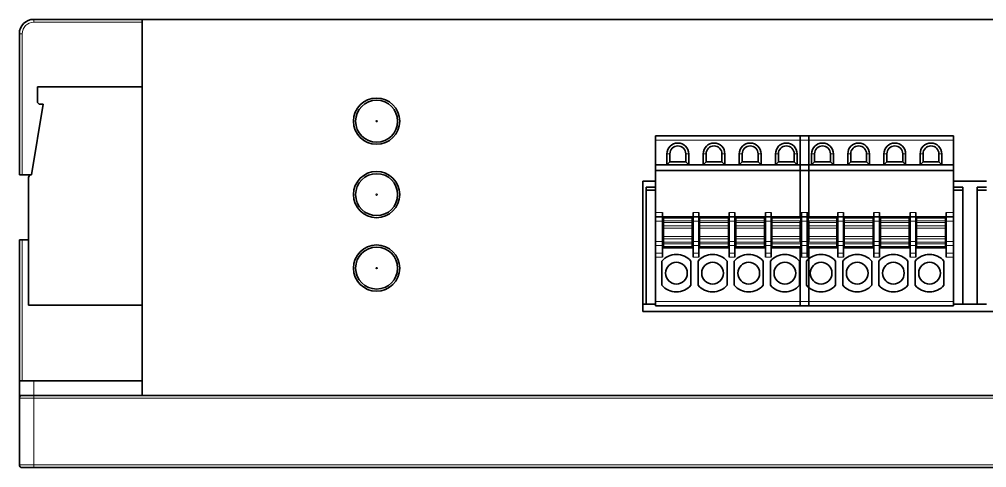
# Model space of a CAD drawing. Extents: x 0 to 297, y 0 to 210.
# Drawn here: x 72.82 to 106.26, y 74.29 to 89.79 of the extents above; entities that cross this region are included whole.
import ezdxf

# ---------------------------------------------------------------- set-up
doc = ezdxf.new("R2010")
doc.units = 0

msp = doc.modelspace()

# ---------------------------------------------------------------- linework, layer by layer
at = {"color": 7, "lineweight": 13, "ltscale": 0.0025}
for p, q in [((73.324, 89.685), (73.324, 89.785)), ((72.924, 89.285), (72.824, 89.285)), ((95.312, 85.134), (95.212, 85.134)), ((95.962, 85.134), (95.862, 85.134)), ((96.562, 85.134), (96.462, 85.134)), ((97.212, 85.134), (97.112, 85.134)), ((97.812, 85.134), (97.712, 85.134)), ((98.462, 85.134), (98.362, 85.134)), ((99.062, 85.134), (98.962, 85.134)), ((99.712, 85.134), (99.612, 85.134)), ((100.312, 85.134), (100.212, 85.134)), ((100.962, 85.134), (100.862, 85.134)), ((101.562, 85.134), (101.462, 85.134)), ((102.212, 85.134), (102.112, 85.134)), ((102.812, 85.134), (102.712, 85.134)), ((103.462, 85.134), (103.362, 85.134)), ((104.062, 85.134), (103.962, 85.134)), ((104.712, 85.134), (104.612, 85.134)), ((73.324, 76.785), (73.324, 76.685)), ((73.324, 74.385), (73.324, 74.285))]:
    msp.add_line(p, q, dxfattribs=at)
at = {"color": 7, "lineweight": 35, "ltscale": 0.093749}
msp.add_line((73.324, 89.785), (77.074, 89.785), dxfattribs=at)
at = {"color": 7, "lineweight": 13, "ltscale": 0.093749}
msp.add_line((77.074, 89.685), (73.324, 89.685), dxfattribs=at)
at = {"color": 7, "lineweight": 35}
for p, q in [((143.574, 89.785), (77.074, 89.785)), ((94.374, 79.685), (126.374, 79.685)), ((73.324, 76.785), (147.324, 76.785)), ((143.574, 76.785), (77.074, 76.785)), ((147.324, 74.285), (73.324, 74.285))]:
    msp.add_line(p, q, dxfattribs=at)
at = {"color": 7, "lineweight": 35, "ltscale": 0.325}
msp.add_line((77.074, 89.785), (77.074, 76.785), dxfattribs=at)
at = {"color": 7, "lineweight": 35, "ltscale": 0.121875}
for p, q in [((72.824, 84.41), (72.824, 89.285)), ((72.824, 77.285), (72.824, 82.16))]:
    msp.add_line(p, q, dxfattribs=at)
at = {"color": 7, "lineweight": 13, "ltscale": 0.121875}
for p, q in [((72.924, 89.285), (72.924, 84.41)), ((72.924, 82.16), (72.924, 77.285))]:
    msp.add_line(p, q, dxfattribs=at)
at = {"color": 7, "lineweight": 35, "ltscale": 0.090669}
msp.add_line((77.074, 87.451), (73.447, 87.451), dxfattribs=at)
at = {"color": 7, "lineweight": 35, "ltscale": 0.012526}
msp.add_line((73.447, 86.95), (73.447, 87.451), dxfattribs=at)
at = {"color": 7, "lineweight": 35, "ltscale": 0.000903817}
for p, q in [((73.453, 86.914), (73.447, 86.95)), ((73.545, 86.852), (73.509, 86.858)), ((73.545, 86.852), (73.509, 86.858)), ((73.146, 84.317), (73.151, 84.352)), ((73.207, 84.409), (73.243, 84.414))]:
    msp.add_line(p, q, dxfattribs=at)
at = {"color": 7, "lineweight": 35, "ltscale": 0.0618}
msp.add_line((73.647, 86.852), (73.243, 84.414), dxfattribs=at)
at = {"color": 7, "lineweight": 35, "ltscale": 0.000921788}
msp.add_line((73.473, 86.883), (73.453, 86.914), dxfattribs=at)
at = {"color": 7, "lineweight": 35, "ltscale": 0.001099}
msp.add_line((73.509, 86.858), (73.473, 86.883), dxfattribs=at)
msp.add_line((73.509, 86.858), (73.473, 86.883), dxfattribs=at)
at = {"color": 7, "lineweight": 35, "ltscale": 0.002556}
msp.add_line((73.647, 86.852), (73.545, 86.852), dxfattribs=at)
msp.add_line((73.647, 86.852), (73.545, 86.852), dxfattribs=at)
at = {"color": 7, "lineweight": 35, "ltscale": 0.00375}
for p, q in [((94.812, 85.609), (94.812, 85.759)), ((99.812, 85.609), (99.812, 85.759)), ((100.112, 85.759), (100.112, 85.609)), ((105.112, 85.759), (105.112, 85.609)), ((94.812, 82.959), (94.812, 83.109)), ((94.812, 82.959), (94.812, 82.809)), ((95.062, 82.959), (95.062, 83.109)), ((95.062, 82.959), (95.062, 82.809)), ((96.112, 82.959), (96.112, 83.109)), ((96.112, 82.959), (96.112, 82.809)), ((96.312, 82.959), (96.312, 83.109)), ((96.312, 82.959), (96.312, 82.809)), ((97.362, 82.959), (97.362, 83.109)), ((97.362, 82.959), (97.362, 82.809)), ((97.562, 82.959), (97.562, 83.109)), ((97.562, 82.959), (97.562, 82.809)), ((98.612, 82.959), (98.612, 83.109)), ((98.612, 82.959), (98.612, 82.809)), ((98.812, 82.959), (98.812, 83.109)), ((98.812, 82.959), (98.812, 82.809)), ((99.812, 82.959), (99.812, 83.109)), ((99.862, 83.109), (99.862, 82.959)), ((99.862, 82.809), (99.862, 82.959)), ((100.062, 82.959), (100.062, 83.109)), ((100.062, 82.959), (100.062, 82.809)), ((100.112, 83.109), (100.112, 82.959)), ((101.112, 82.959), (101.112, 83.109)), ((101.112, 82.959), (101.112, 82.809)), ((101.312, 82.959), (101.312, 83.109)), ((101.312, 82.959), (101.312, 82.809)), ((102.362, 82.959), (102.362, 83.109)), ((102.362, 82.959), (102.362, 82.809)), ((102.562, 82.959), (102.562, 83.109)), ((102.562, 82.959), (102.562, 82.809)), ((103.612, 82.959), (103.612, 83.109)), ((103.612, 82.959), (103.612, 82.809)), ((103.812, 82.959), (103.812, 83.109)), ((103.812, 82.959), (103.812, 82.809)), ((104.862, 83.109), (104.862, 82.959)), ((104.862, 82.809), (104.862, 82.959)), ((105.112, 83.109), (105.112, 82.959)), ((105.112, 82.809), (105.112, 82.959)), ((94.812, 80.034), (94.812, 79.884)), ((99.812, 80.034), (99.812, 79.884)), ((100.112, 80.034), (100.112, 79.884)), ((105.112, 80.034), (105.112, 79.884))]:
    msp.add_line(p, q, dxfattribs=at)
at = {"color": 7, "lineweight": 35, "ltscale": 0.1325}
for p, q in [((94.812, 85.759), (100.112, 85.759)), ((99.812, 85.759), (105.112, 85.759)), ((94.812, 84.559), (100.112, 84.559)), ((99.812, 84.559), (105.112, 84.559)), ((94.812, 79.884), (100.112, 79.884)), ((99.812, 79.884), (105.112, 79.884))]:
    msp.add_line(p, q, dxfattribs=at)
at = {"color": 7, "lineweight": 35, "ltscale": 0.02125}
for p, q in [((94.812, 85.609), (94.812, 84.759)), ((99.812, 85.609), (99.812, 84.759)), ((100.112, 84.759), (100.112, 85.609)), ((105.112, 84.759), (105.112, 85.609))]:
    msp.add_line(p, q, dxfattribs=at)
at = {"color": 7, "lineweight": 13, "ltscale": 0.1325}
for p, q in [((94.812, 85.609), (100.112, 85.609)), ((99.812, 85.609), (105.112, 85.609)), ((100.112, 80.034), (94.812, 80.034)), ((105.112, 80.034), (99.812, 80.034))]:
    msp.add_line(p, q, dxfattribs=at)
at = {"color": 7, "lineweight": 35, "ltscale": 0.009375}
for p, q in [((95.212, 84.759), (95.212, 85.134)), ((95.962, 85.134), (95.962, 84.759)), ((96.462, 84.759), (96.462, 85.134)), ((97.212, 85.134), (97.212, 84.759)), ((97.712, 84.759), (97.712, 85.134)), ((98.462, 85.134), (98.462, 84.759)), ((98.962, 84.759), (98.962, 85.134)), ((99.712, 85.134), (99.712, 84.759)), ((100.212, 84.759), (100.212, 85.134)), ((100.962, 85.134), (100.962, 84.759)), ((101.462, 84.759), (101.462, 85.134)), ((102.212, 85.134), (102.212, 84.759)), ((102.712, 84.759), (102.712, 85.134)), ((103.462, 85.134), (103.462, 84.759)), ((103.962, 84.759), (103.962, 85.134)), ((104.712, 85.134), (104.712, 84.759))]:
    msp.add_line(p, q, dxfattribs=at)
at = {"color": 7, "lineweight": 35, "ltscale": 0.006875}
for p, q in [((95.312, 84.859), (95.312, 85.134)), ((95.862, 84.859), (95.862, 85.134)), ((96.562, 84.859), (96.562, 85.134)), ((97.112, 84.859), (97.112, 85.134)), ((97.812, 84.859), (97.812, 85.134)), ((98.362, 84.859), (98.362, 85.134)), ((99.062, 84.859), (99.062, 85.134)), ((99.612, 84.859), (99.612, 85.134)), ((100.312, 84.859), (100.312, 85.134)), ((100.862, 84.859), (100.862, 85.134)), ((101.562, 84.859), (101.562, 85.134)), ((102.112, 84.859), (102.112, 85.134)), ((102.812, 84.859), (102.812, 85.134)), ((103.362, 84.859), (103.362, 85.134)), ((104.062, 84.859), (104.062, 85.134)), ((104.612, 84.859), (104.612, 85.134))]:
    msp.add_line(p, q, dxfattribs=at)
at = {"color": 7, "lineweight": 35, "ltscale": 0.0025}
for p, q in [((94.812, 84.759), (94.812, 84.659)), ((94.812, 84.659), (94.812, 84.559)), ((99.812, 84.759), (99.812, 84.659)), ((99.812, 84.659), (99.812, 84.559)), ((100.112, 84.659), (100.112, 84.759)), ((100.112, 84.559), (100.112, 84.659)), ((105.112, 84.659), (105.112, 84.759)), ((105.112, 84.559), (105.112, 84.659)), ((72.824, 84.41), (72.924, 84.41)), ((94.487, 83.884), (94.487, 83.984)), ((105.437, 83.984), (105.437, 83.884)), ((105.937, 83.884), (105.937, 83.984)), ((95.087, 82.822), (95.087, 82.922)), ((96.087, 82.922), (96.087, 82.822)), ((96.337, 82.922), (96.337, 82.822)), ((97.337, 82.922), (97.337, 82.822)), ((97.587, 82.822), (97.587, 82.922)), ((98.587, 82.922), (98.587, 82.822)), ((98.837, 82.822), (98.837, 82.922)), ((99.837, 82.922), (99.837, 82.822)), ((100.087, 82.822), (100.087, 82.922)), ((101.087, 82.922), (101.087, 82.822)), ((101.337, 82.922), (101.337, 82.822)), ((102.337, 82.922), (102.337, 82.822)), ((102.587, 82.822), (102.587, 82.922)), ((103.587, 82.922), (103.587, 82.822)), ((103.837, 82.822), (103.837, 82.922)), ((104.837, 82.922), (104.837, 82.822)), ((72.924, 82.16), (72.824, 82.16)), ((95.087, 81.922), (95.087, 82.022)), ((96.087, 82.022), (96.087, 81.922)), ((96.337, 81.922), (96.337, 82.022)), ((97.337, 82.022), (97.337, 81.922)), ((97.587, 81.922), (97.587, 82.022)), ((98.587, 82.022), (98.587, 81.922)), ((98.837, 81.922), (98.837, 82.022)), ((99.837, 82.022), (99.837, 81.922)), ((100.087, 81.922), (100.087, 82.022)), ((101.087, 82.022), (101.087, 81.922)), ((101.337, 81.922), (101.337, 82.022)), ((102.337, 82.022), (102.337, 81.922)), ((102.587, 81.922), (102.587, 82.022)), ((103.587, 82.022), (103.587, 81.922)), ((103.837, 81.922), (103.837, 82.022)), ((104.837, 82.022), (104.837, 81.922))]:
    msp.add_line(p, q, dxfattribs=at)
at = {"color": 7, "lineweight": 35, "ltscale": 0.01}
for p, q in [((94.812, 84.759), (95.212, 84.759)), ((99.712, 84.759), (100.112, 84.759)), ((99.812, 84.759), (100.212, 84.759)), ((104.712, 84.759), (105.112, 84.759)), ((73.324, 76.785), (72.924, 76.785)), ((72.924, 74.285), (73.324, 74.285))]:
    msp.add_line(p, q, dxfattribs=at)
at = {"color": 7, "lineweight": 35, "ltscale": 0.003535}
for p, q in [((95.312, 84.859), (95.212, 84.759)), ((95.962, 84.759), (95.862, 84.859)), ((96.562, 84.859), (96.462, 84.759)), ((97.212, 84.759), (97.112, 84.859)), ((97.812, 84.859), (97.712, 84.759)), ((98.462, 84.759), (98.362, 84.859)), ((99.062, 84.859), (98.962, 84.759)), ((99.712, 84.759), (99.612, 84.859)), ((100.312, 84.859), (100.212, 84.759)), ((100.962, 84.759), (100.862, 84.859)), ((101.562, 84.859), (101.462, 84.759)), ((102.212, 84.759), (102.112, 84.859)), ((102.812, 84.859), (102.712, 84.759)), ((103.462, 84.759), (103.362, 84.859)), ((104.062, 84.859), (103.962, 84.759)), ((104.712, 84.759), (104.612, 84.859))]:
    msp.add_line(p, q, dxfattribs=at)
at = {"color": 7, "lineweight": 35, "ltscale": 0.01875}
for p, q in [((95.962, 84.759), (95.212, 84.759)), ((97.212, 84.759), (96.462, 84.759)), ((98.462, 84.759), (97.712, 84.759)), ((99.712, 84.759), (98.962, 84.759)), ((100.962, 84.759), (100.212, 84.759)), ((102.212, 84.759), (101.462, 84.759)), ((103.462, 84.759), (102.712, 84.759)), ((104.712, 84.759), (103.962, 84.759))]:
    msp.add_line(p, q, dxfattribs=at)
at = {"color": 7, "lineweight": 35, "ltscale": 0.01375}
for p, q in [((95.862, 84.859), (95.312, 84.859)), ((97.112, 84.859), (96.562, 84.859)), ((98.362, 84.859), (97.812, 84.859)), ((99.612, 84.859), (99.062, 84.859)), ((100.862, 84.859), (100.312, 84.859)), ((102.112, 84.859), (101.562, 84.859)), ((103.362, 84.859), (102.812, 84.859)), ((104.612, 84.859), (104.062, 84.859))]:
    msp.add_line(p, q, dxfattribs=at)
at = {"color": 7, "lineweight": 35, "ltscale": 0.0125}
for p, q in [((95.962, 84.759), (96.462, 84.759)), ((97.212, 84.759), (97.712, 84.759)), ((98.462, 84.759), (98.962, 84.759)), ((100.962, 84.759), (101.462, 84.759)), ((102.212, 84.759), (102.712, 84.759)), ((103.462, 84.759), (103.962, 84.759)), ((73.324, 77.285), (72.824, 77.285)), ((72.824, 76.785), (72.824, 77.285))]:
    msp.add_line(p, q, dxfattribs=at)
at = {"color": 7, "lineweight": 35, "ltscale": 0.007329}
msp.add_line((73.217, 84.41), (72.924, 84.41), dxfattribs=at)
at = {"color": 7, "lineweight": 35, "ltscale": 0.110307}
msp.add_line((73.146, 84.317), (73.146, 79.904), dxfattribs=at)
at = {"color": 7, "lineweight": 35, "ltscale": 0.000998359}
msp.add_line((73.151, 84.352), (73.176, 84.383), dxfattribs=at)
at = {"color": 7, "lineweight": 35, "ltscale": 0.000998212}
msp.add_line((73.176, 84.383), (73.207, 84.409), dxfattribs=at)
at = {"color": 7, "lineweight": 35, "ltscale": 0.03625}
for p, q in [((94.812, 83.109), (94.812, 84.559)), ((99.812, 83.109), (99.812, 84.559)), ((100.112, 84.559), (100.112, 83.109)), ((105.112, 84.559), (105.112, 83.109))]:
    msp.add_line(p, q, dxfattribs=at)
at = {"color": 7, "lineweight": 35, "ltscale": 0.1125}
msp.add_line((94.374, 84.185), (94.374, 79.685), dxfattribs=at)
at = {"color": 7, "lineweight": 35, "ltscale": 0.010937}
for p, q in [((94.812, 84.185), (94.374, 84.185)), ((94.812, 79.934), (94.374, 79.934))]:
    msp.add_line(p, q, dxfattribs=at)
at = {"color": 7, "lineweight": 35, "ltscale": 0.008125}
for p, q in [((94.487, 83.984), (94.812, 83.984)), ((105.112, 83.984), (105.437, 83.984)), ((105.937, 83.984), (106.262, 83.984)), ((94.812, 83.884), (94.487, 83.884)), ((105.437, 83.884), (105.112, 83.884)), ((106.262, 83.884), (105.937, 83.884)), ((94.812, 79.934), (94.487, 79.934)), ((105.437, 79.934), (105.112, 79.934)), ((106.262, 79.934), (105.937, 79.934))]:
    msp.add_line(p, q, dxfattribs=at)
at = {"color": 7, "lineweight": 35, "ltscale": 0.02875}
for p, q in [((106.262, 84.185), (105.112, 84.185)), ((106.262, 79.934), (105.112, 79.934))]:
    msp.add_line(p, q, dxfattribs=at)
at = {"color": 7, "lineweight": 35, "ltscale": 0.09875}
for p, q in [((94.487, 79.934), (94.487, 83.884)), ((105.437, 83.884), (105.437, 79.934)), ((105.937, 79.934), (105.937, 83.884))]:
    msp.add_line(p, q, dxfattribs=at)
at = {"color": 7, "lineweight": 13, "ltscale": 0.00625}
for p, q in [((95.062, 83.109), (94.812, 83.109)), ((100.062, 83.109), (99.812, 83.109)), ((99.862, 83.109), (100.112, 83.109)), ((104.862, 83.109), (105.112, 83.109)), ((94.812, 82.809), (95.062, 82.809)), ((104.862, 82.809), (105.112, 82.809)), ((94.812, 82.105), (95.062, 82.105)), ((94.812, 81.969), (95.062, 81.969)), ((105.112, 82.105), (104.862, 82.105)), ((104.862, 81.969), (105.112, 81.969)), ((94.812, 81.7), (95.062, 81.7)), ((99.812, 81.7), (100.062, 81.7)), ((99.862, 81.7), (100.112, 81.7)), ((104.862, 81.7), (105.112, 81.7)), ((94.812, 81.564), (95.062, 81.564)), ((99.812, 81.564), (100.062, 81.564)), ((99.862, 81.564), (100.112, 81.564)), ((104.862, 81.564), (105.112, 81.564))]:
    msp.add_line(p, q, dxfattribs=at)
at = {"color": 7, "lineweight": 35, "ltscale": 0.00625}
for p, q in [((94.812, 82.959), (95.062, 82.959)), ((99.812, 82.959), (100.062, 82.959)), ((100.112, 82.959), (99.862, 82.959)), ((105.112, 82.959), (104.862, 82.959))]:
    msp.add_line(p, q, dxfattribs=at)
at = {"color": 7, "lineweight": 35, "ltscale": 0.02625}
for p, q in [((96.112, 82.959), (95.062, 82.959)), ((97.362, 82.959), (96.312, 82.959)), ((98.612, 82.959), (97.562, 82.959)), ((102.362, 82.959), (101.312, 82.959)), ((103.612, 82.959), (102.562, 82.959)), ((104.862, 82.959), (103.812, 82.959)), ((95.062, 81.884), (96.112, 81.884)), ((96.312, 81.884), (97.362, 81.884)), ((97.562, 81.884), (98.612, 81.884)), ((101.312, 81.884), (102.362, 81.884)), ((102.562, 81.884), (103.612, 81.884)), ((103.812, 81.884), (104.862, 81.884))]:
    msp.add_line(p, q, dxfattribs=at)
at = {"color": 7, "lineweight": 13, "ltscale": 0.005}
for p, q in [((96.312, 83.109), (96.112, 83.109)), ((97.562, 83.109), (97.362, 83.109)), ((98.812, 83.109), (98.612, 83.109)), ((101.312, 83.109), (101.112, 83.109)), ((102.562, 83.109), (102.362, 83.109)), ((103.812, 83.109), (103.612, 83.109)), ((96.112, 82.809), (96.312, 82.809)), ((97.362, 82.809), (97.562, 82.809)), ((98.612, 82.809), (98.812, 82.809)), ((101.112, 82.809), (101.312, 82.809)), ((102.362, 82.809), (102.562, 82.809)), ((103.612, 82.809), (103.812, 82.809)), ((96.312, 82.105), (96.112, 82.105)), ((96.312, 81.969), (96.112, 81.969)), ((97.562, 82.105), (97.362, 82.105)), ((97.562, 81.969), (97.362, 81.969)), ((98.812, 82.105), (98.612, 82.105)), ((98.812, 81.969), (98.612, 81.969)), ((101.312, 82.105), (101.112, 82.105)), ((101.312, 81.969), (101.112, 81.969)), ((102.562, 82.105), (102.362, 82.105)), ((102.562, 81.969), (102.362, 81.969)), ((103.812, 82.105), (103.612, 82.105)), ((103.812, 81.969), (103.612, 81.969)), ((96.112, 81.7), (96.312, 81.7)), ((97.362, 81.7), (97.562, 81.7)), ((98.612, 81.7), (98.812, 81.7)), ((101.112, 81.7), (101.312, 81.7)), ((102.362, 81.7), (102.562, 81.7)), ((103.612, 81.7), (103.812, 81.7)), ((96.112, 81.564), (96.312, 81.564)), ((97.362, 81.564), (97.562, 81.564)), ((98.612, 81.564), (98.812, 81.564)), ((101.112, 81.564), (101.312, 81.564)), ((102.362, 81.564), (102.562, 81.564)), ((103.612, 81.564), (103.812, 81.564))]:
    msp.add_line(p, q, dxfattribs=at)
at = {"color": 7, "lineweight": 35, "ltscale": 0.005}
for p, q in [((96.112, 82.959), (96.312, 82.959)), ((97.362, 82.959), (97.562, 82.959)), ((98.612, 82.959), (98.812, 82.959)), ((101.112, 82.959), (101.312, 82.959)), ((102.362, 82.959), (102.562, 82.959)), ((103.612, 82.959), (103.812, 82.959))]:
    msp.add_line(p, q, dxfattribs=at)
at = {"color": 7, "lineweight": 35, "ltscale": 0.025}
for p, q in [((99.812, 82.959), (98.812, 82.959)), ((101.112, 82.959), (100.112, 82.959)), ((95.087, 82.922), (96.087, 82.922)), ((96.337, 82.922), (97.337, 82.922)), ((97.587, 82.922), (98.587, 82.922)), ((98.837, 82.922), (99.837, 82.922)), ((100.087, 82.922), (101.087, 82.922)), ((101.337, 82.922), (102.337, 82.922)), ((102.587, 82.922), (103.587, 82.922)), ((103.837, 82.922), (104.837, 82.922)), ((95.087, 81.922), (96.087, 81.922)), ((96.337, 81.922), (97.337, 81.922)), ((97.587, 81.922), (98.587, 81.922)), ((98.812, 81.884), (99.812, 81.884)), ((98.837, 81.922), (99.837, 81.922)), ((100.087, 81.922), (101.087, 81.922)), ((100.112, 81.884), (101.112, 81.884)), ((101.337, 81.922), (102.337, 81.922)), ((102.587, 81.922), (103.587, 81.922)), ((103.837, 81.922), (104.837, 81.922))]:
    msp.add_line(p, q, dxfattribs=at)
at = {"color": 7, "lineweight": 35, "ltscale": 0.000937462}
for p, q in [((99.812, 82.959), (99.812, 82.922)), ((100.112, 82.922), (100.112, 82.959))]:
    msp.add_line(p, q, dxfattribs=at)
at = {"color": 7, "lineweight": 35, "ltscale": 0.017618}
for p, q in [((94.812, 82.105), (94.812, 82.809)), ((95.062, 82.105), (95.062, 82.809)), ((96.112, 82.105), (96.112, 82.809)), ((96.312, 82.105), (96.312, 82.809)), ((97.362, 82.105), (97.362, 82.809)), ((97.562, 82.105), (97.562, 82.809)), ((98.612, 82.105), (98.612, 82.809)), ((98.812, 82.105), (98.812, 82.809)), ((99.812, 82.105), (99.812, 82.809)), ((99.862, 82.809), (99.862, 82.105)), ((100.062, 82.105), (100.062, 82.809)), ((100.112, 82.809), (100.112, 82.105)), ((101.112, 82.105), (101.112, 82.809)), ((101.312, 82.105), (101.312, 82.809)), ((102.362, 82.105), (102.362, 82.809)), ((102.562, 82.105), (102.562, 82.809)), ((103.612, 82.105), (103.612, 82.809)), ((103.812, 82.105), (103.812, 82.809)), ((104.862, 82.809), (104.862, 82.105)), ((105.112, 82.809), (105.112, 82.105))]:
    msp.add_line(p, q, dxfattribs=at)
at = {"color": 7, "lineweight": 35, "ltscale": 0.001434}
for p, q in [((95.087, 82.822), (95.087, 82.764)), ((96.087, 82.764), (96.087, 82.822)), ((96.337, 82.822), (96.337, 82.764)), ((97.337, 82.764), (97.337, 82.822)), ((97.587, 82.822), (97.587, 82.764)), ((98.587, 82.764), (98.587, 82.822)), ((98.837, 82.822), (98.837, 82.764)), ((99.837, 82.764), (99.837, 82.822)), ((100.087, 82.822), (100.087, 82.764)), ((101.087, 82.764), (101.087, 82.822)), ((101.337, 82.822), (101.337, 82.764)), ((102.337, 82.764), (102.337, 82.822)), ((102.587, 82.822), (102.587, 82.764)), ((103.587, 82.764), (103.587, 82.822)), ((103.837, 82.822), (103.837, 82.764)), ((104.837, 82.764), (104.837, 82.822)), ((95.087, 82.079), (95.087, 82.022)), ((96.087, 82.022), (96.087, 82.079)), ((96.337, 82.079), (96.337, 82.022)), ((97.337, 82.022), (97.337, 82.079)), ((97.587, 82.079), (97.587, 82.022)), ((98.587, 82.022), (98.587, 82.079)), ((98.837, 82.079), (98.837, 82.022)), ((99.837, 82.022), (99.837, 82.079)), ((100.087, 82.079), (100.087, 82.022)), ((101.087, 82.022), (101.087, 82.079)), ((101.337, 82.079), (101.337, 82.022)), ((102.337, 82.022), (102.337, 82.079)), ((102.587, 82.079), (102.587, 82.022)), ((103.587, 82.022), (103.587, 82.079)), ((103.837, 82.079), (103.837, 82.022)), ((104.837, 82.022), (104.837, 82.079))]:
    msp.add_line(p, q, dxfattribs=at)
at = {"color": 7, "lineweight": 13, "ltscale": 0.025}
for p, q in [((95.087, 82.822), (96.087, 82.822)), ((95.087, 82.764), (96.087, 82.764)), ((95.087, 82.642), (96.087, 82.642)), ((96.337, 82.822), (97.337, 82.822)), ((96.337, 82.764), (97.337, 82.764)), ((96.337, 82.642), (97.337, 82.642)), ((97.587, 82.822), (98.587, 82.822)), ((97.587, 82.764), (98.587, 82.764)), ((97.587, 82.642), (98.587, 82.642)), ((98.837, 82.822), (99.837, 82.822)), ((98.837, 82.764), (99.837, 82.764)), ((98.837, 82.642), (99.837, 82.642)), ((100.087, 82.822), (101.087, 82.822)), ((100.087, 82.764), (101.087, 82.764)), ((100.087, 82.642), (101.087, 82.642)), ((101.337, 82.822), (102.337, 82.822)), ((101.337, 82.764), (102.337, 82.764)), ((101.337, 82.642), (102.337, 82.642)), ((102.587, 82.822), (103.587, 82.822)), ((102.587, 82.764), (103.587, 82.764)), ((102.587, 82.642), (103.587, 82.642)), ((103.837, 82.822), (104.837, 82.822)), ((103.837, 82.764), (104.837, 82.764)), ((103.837, 82.642), (104.837, 82.642)), ((95.087, 82.568), (96.087, 82.568)), ((96.087, 82.275), (95.087, 82.275)), ((96.337, 82.568), (97.337, 82.568)), ((97.337, 82.275), (96.337, 82.275)), ((97.587, 82.568), (98.587, 82.568)), ((98.587, 82.275), (97.587, 82.275)), ((101.337, 82.568), (102.337, 82.568)), ((102.337, 82.275), (101.337, 82.275)), ((102.587, 82.568), (103.587, 82.568)), ((103.587, 82.275), (102.587, 82.275)), ((103.837, 82.568), (104.837, 82.568)), ((104.837, 82.275), (103.837, 82.275)), ((96.087, 82.201), (95.087, 82.201)), ((96.087, 82.079), (95.087, 82.079)), ((96.087, 82.022), (95.087, 82.022)), ((97.337, 82.201), (96.337, 82.201)), ((97.337, 82.079), (96.337, 82.079)), ((97.337, 82.022), (96.337, 82.022)), ((98.587, 82.201), (97.587, 82.201)), ((98.587, 82.079), (97.587, 82.079)), ((98.587, 82.022), (97.587, 82.022)), ((99.837, 82.201), (98.837, 82.201)), ((99.837, 82.079), (98.837, 82.079)), ((99.837, 82.022), (98.837, 82.022)), ((101.087, 82.201), (100.087, 82.201)), ((101.087, 82.079), (100.087, 82.079)), ((101.087, 82.022), (100.087, 82.022)), ((102.337, 82.201), (101.337, 82.201)), ((102.337, 82.079), (101.337, 82.079)), ((102.337, 82.022), (101.337, 82.022)), ((103.587, 82.201), (102.587, 82.201)), ((103.587, 82.079), (102.587, 82.079)), ((103.587, 82.022), (102.587, 82.022)), ((104.837, 82.201), (103.837, 82.201)), ((104.837, 82.079), (103.837, 82.079)), ((104.837, 82.022), (103.837, 82.022))]:
    msp.add_line(p, q, dxfattribs=at)
at = {"color": 7, "lineweight": 35, "ltscale": 0.003051}
for p, q in [((95.087, 82.642), (95.087, 82.764)), ((96.087, 82.764), (96.087, 82.642)), ((96.337, 82.642), (96.337, 82.764)), ((97.337, 82.764), (97.337, 82.642)), ((97.587, 82.642), (97.587, 82.764)), ((98.587, 82.764), (98.587, 82.642)), ((98.837, 82.642), (98.837, 82.764)), ((99.837, 82.764), (99.837, 82.642)), ((100.087, 82.642), (100.087, 82.764)), ((101.087, 82.764), (101.087, 82.642)), ((101.337, 82.642), (101.337, 82.764)), ((102.337, 82.764), (102.337, 82.642)), ((102.587, 82.642), (102.587, 82.764)), ((103.587, 82.764), (103.587, 82.642)), ((103.837, 82.642), (103.837, 82.764)), ((104.837, 82.764), (104.837, 82.642)), ((95.087, 82.079), (95.087, 82.201)), ((96.087, 82.201), (96.087, 82.079)), ((96.337, 82.079), (96.337, 82.201)), ((97.337, 82.201), (97.337, 82.079)), ((97.587, 82.079), (97.587, 82.201)), ((98.587, 82.201), (98.587, 82.079)), ((98.837, 82.079), (98.837, 82.201)), ((99.837, 82.201), (99.837, 82.079)), ((100.087, 82.079), (100.087, 82.201)), ((101.087, 82.201), (101.087, 82.079)), ((101.337, 82.079), (101.337, 82.201)), ((102.337, 82.201), (102.337, 82.079)), ((102.587, 82.079), (102.587, 82.201)), ((103.587, 82.201), (103.587, 82.079)), ((103.837, 82.079), (103.837, 82.201)), ((104.837, 82.201), (104.837, 82.079))]:
    msp.add_line(p, q, dxfattribs=at)
at = {"color": 7, "lineweight": 35, "ltscale": 0.001854}
for p, q in [((95.087, 82.642), (95.087, 82.568)), ((96.087, 82.568), (96.087, 82.642)), ((96.337, 82.642), (96.337, 82.568)), ((97.337, 82.568), (97.337, 82.642)), ((97.587, 82.642), (97.587, 82.568)), ((98.587, 82.568), (98.587, 82.642)), ((98.837, 82.642), (98.837, 82.568)), ((101.087, 82.568), (101.087, 82.642)), ((101.337, 82.642), (101.337, 82.568)), ((102.337, 82.568), (102.337, 82.642)), ((102.587, 82.642), (102.587, 82.568)), ((103.587, 82.568), (103.587, 82.642)), ((103.837, 82.642), (103.837, 82.568)), ((104.837, 82.568), (104.837, 82.642)), ((95.087, 82.275), (95.087, 82.201)), ((96.087, 82.201), (96.087, 82.275)), ((96.337, 82.275), (96.337, 82.201)), ((97.337, 82.201), (97.337, 82.275)), ((97.587, 82.275), (97.587, 82.201)), ((98.587, 82.201), (98.587, 82.275)), ((98.837, 82.275), (98.837, 82.201)), ((101.087, 82.201), (101.087, 82.275)), ((101.337, 82.275), (101.337, 82.201)), ((102.337, 82.201), (102.337, 82.275)), ((102.587, 82.275), (102.587, 82.201)), ((103.587, 82.201), (103.587, 82.275)), ((103.837, 82.275), (103.837, 82.201)), ((104.837, 82.201), (104.837, 82.275))]:
    msp.add_line(p, q, dxfattribs=at)
at = {"color": 7, "lineweight": 13, "ltscale": 0.005625}
for p, q in [((99.837, 82.809), (100.062, 82.809)), ((99.862, 82.809), (100.087, 82.809)), ((99.837, 82.105), (100.062, 82.105)), ((99.837, 81.969), (100.062, 81.969)), ((100.087, 82.105), (99.862, 82.105)), ((99.862, 81.969), (100.087, 81.969))]:
    msp.add_line(p, q, dxfattribs=at)
at = {"color": 7, "lineweight": 35, "ltscale": 0.003661}
for p, q in [((95.087, 82.422), (95.087, 82.568)), ((95.087, 82.275), (95.087, 82.422)), ((96.087, 82.568), (96.087, 82.422)), ((96.087, 82.422), (96.087, 82.275)), ((96.337, 82.422), (96.337, 82.568)), ((96.337, 82.275), (96.337, 82.422)), ((97.337, 82.568), (97.337, 82.422)), ((97.337, 82.422), (97.337, 82.275)), ((97.587, 82.422), (97.587, 82.568)), ((97.587, 82.275), (97.587, 82.422)), ((98.587, 82.568), (98.587, 82.422)), ((98.587, 82.422), (98.587, 82.275)), ((98.837, 82.422), (98.837, 82.568)), ((98.837, 82.275), (98.837, 82.422)), ((101.087, 82.568), (101.087, 82.422)), ((101.087, 82.422), (101.087, 82.275)), ((101.337, 82.422), (101.337, 82.568)), ((101.337, 82.275), (101.337, 82.422)), ((102.337, 82.568), (102.337, 82.422)), ((102.337, 82.422), (102.337, 82.275)), ((102.587, 82.422), (102.587, 82.568)), ((102.587, 82.275), (102.587, 82.422)), ((103.587, 82.568), (103.587, 82.422)), ((103.587, 82.422), (103.587, 82.275)), ((103.837, 82.422), (103.837, 82.568)), ((103.837, 82.275), (103.837, 82.422)), ((104.837, 82.568), (104.837, 82.422)), ((104.837, 82.422), (104.837, 82.275))]:
    msp.add_line(p, q, dxfattribs=at)
at = {"color": 7, "lineweight": 13, "ltscale": 0.024375}
for p, q in [((98.837, 82.568), (99.812, 82.568)), ((99.812, 82.275), (98.837, 82.275)), ((100.112, 82.568), (101.087, 82.568)), ((101.087, 82.275), (100.112, 82.275))]:
    msp.add_line(p, q, dxfattribs=at)
at = {"color": 7, "lineweight": 35, "ltscale": 0.005539}
msp.add_line((72.924, 82.16), (73.146, 82.16), dxfattribs=at)
at = {"color": 7, "lineweight": 35, "ltscale": 0.003399}
for p, q in [((94.812, 82.105), (94.812, 81.969)), ((95.062, 82.105), (95.062, 81.969)), ((96.112, 82.105), (96.112, 81.969)), ((96.312, 82.105), (96.312, 81.969)), ((97.362, 82.105), (97.362, 81.969)), ((97.562, 82.105), (97.562, 81.969)), ((98.612, 82.105), (98.612, 81.969)), ((98.812, 82.105), (98.812, 81.969)), ((99.862, 81.969), (99.862, 82.105)), ((100.062, 82.105), (100.062, 81.969)), ((101.112, 82.105), (101.112, 81.969)), ((101.312, 82.105), (101.312, 81.969)), ((102.362, 82.105), (102.362, 81.969)), ((102.562, 82.105), (102.562, 81.969)), ((103.612, 82.105), (103.612, 81.969)), ((103.812, 82.105), (103.812, 81.969)), ((104.862, 81.969), (104.862, 82.105)), ((105.112, 81.969), (105.112, 82.105)), ((94.812, 81.564), (94.812, 81.7)), ((95.062, 81.564), (95.062, 81.7)), ((96.112, 81.564), (96.112, 81.7)), ((96.312, 81.564), (96.312, 81.7)), ((97.362, 81.564), (97.362, 81.7)), ((97.562, 81.564), (97.562, 81.7)), ((98.612, 81.564), (98.612, 81.7)), ((98.812, 81.564), (98.812, 81.7)), ((99.812, 81.564), (99.812, 81.7)), ((99.862, 81.7), (99.862, 81.564)), ((100.062, 81.564), (100.062, 81.7)), ((100.112, 81.7), (100.112, 81.564)), ((101.112, 81.564), (101.112, 81.7)), ((101.312, 81.564), (101.312, 81.7)), ((102.362, 81.564), (102.362, 81.7)), ((102.562, 81.564), (102.562, 81.7)), ((103.612, 81.564), (103.612, 81.7)), ((103.812, 81.564), (103.812, 81.7)), ((104.862, 81.7), (104.862, 81.564)), ((105.112, 81.7), (105.112, 81.564))]:
    msp.add_line(p, q, dxfattribs=at)
at = {"color": 7, "lineweight": 35, "ltscale": 0.006724}
for p, q in [((94.812, 81.7), (94.812, 81.969)), ((95.062, 81.7), (95.062, 81.969)), ((96.112, 81.7), (96.112, 81.969)), ((96.312, 81.7), (96.312, 81.969)), ((97.362, 81.7), (97.362, 81.969)), ((97.562, 81.7), (97.562, 81.969)), ((98.612, 81.7), (98.612, 81.969)), ((98.812, 81.7), (98.812, 81.969)), ((99.862, 81.969), (99.862, 81.7)), ((100.062, 81.7), (100.062, 81.969)), ((101.112, 81.7), (101.112, 81.969)), ((101.312, 81.7), (101.312, 81.969)), ((102.362, 81.7), (102.362, 81.969)), ((102.562, 81.7), (102.562, 81.969)), ((103.612, 81.7), (103.612, 81.969)), ((103.812, 81.7), (103.812, 81.969)), ((104.862, 81.969), (104.862, 81.7)), ((105.112, 81.969), (105.112, 81.7))]:
    msp.add_line(p, q, dxfattribs=at)
at = {"color": 7, "lineweight": 35, "ltscale": 0.005553}
for p, q in [((99.812, 81.7), (99.812, 81.922)), ((100.112, 81.922), (100.112, 81.7))]:
    msp.add_line(p, q, dxfattribs=at)
at = {"color": 7, "lineweight": 35, "ltscale": 0.038236}
for p, q in [((94.812, 80.034), (94.812, 81.564)), ((99.812, 80.034), (99.812, 81.564)), ((100.112, 81.564), (100.112, 80.034)), ((105.112, 81.564), (105.112, 80.034))]:
    msp.add_line(p, q, dxfattribs=at)
at = {"color": 7, "lineweight": 35, "ltscale": 0.020767}
for p, q in [((95.037, 81.425), (95.037, 80.594)), ((96.037, 80.594), (96.037, 81.425)), ((96.287, 81.425), (96.287, 80.594)), ((97.287, 80.594), (97.287, 81.425)), ((97.537, 81.425), (97.537, 80.594)), ((98.537, 80.594), (98.537, 81.425)), ((98.787, 81.425), (98.787, 80.594)), ((99.787, 80.594), (99.787, 81.425)), ((100.037, 81.425), (100.037, 80.594)), ((101.037, 80.594), (101.037, 81.425)), ((101.287, 81.425), (101.287, 80.594)), ((102.287, 80.594), (102.287, 81.425)), ((102.537, 81.425), (102.537, 80.594)), ((103.537, 80.594), (103.537, 81.425)), ((103.787, 81.425), (103.787, 80.594)), ((104.787, 80.594), (104.787, 81.425))]:
    msp.add_line(p, q, dxfattribs=at)
at = {"color": 7, "lineweight": 35, "ltscale": 0.001976}
for p, q in [((105.437, 81.443), (105.437, 81.522)), ((105.437, 80.426), (105.437, 80.347))]:
    msp.add_line(p, q, dxfattribs=at)
at = {"color": 7, "lineweight": 35, "ltscale": 0.025422}
msp.add_line((105.437, 81.443), (105.437, 80.426), dxfattribs=at)
at = {"color": 7, "lineweight": 35, "ltscale": 0.002855}
for p, q in [((105.437, 81.16), (105.437, 81.046)), ((105.437, 81.046), (105.437, 80.932))]:
    msp.add_line(p, q, dxfattribs=at)
at = {"color": 7, "lineweight": 35, "ltscale": 0.098211}
msp.add_line((73.146, 79.904), (77.074, 79.904), dxfattribs=at)
msp.add_line((73.146, 79.904), (77.074, 79.904), dxfattribs=at)
at = {"color": 7, "lineweight": 35, "ltscale": 0.09375}
msp.add_line((73.324, 77.285), (77.074, 77.285), dxfattribs=at)
at = {"color": 7, "lineweight": 13, "ltscale": 0.0125}
for p, q in [((73.324, 77.285), (73.324, 76.785)), ((72.824, 76.685), (73.324, 76.685)), ((73.324, 74.385), (72.824, 74.385))]:
    msp.add_line(p, q, dxfattribs=at)
at = {"color": 7, "lineweight": 35, "ltscale": 0.002501}
msp.add_line((72.824, 76.685), (72.824, 76.785), dxfattribs=at)
at = {"color": 7, "lineweight": 35, "ltscale": 0.002425}
msp.add_line((72.824, 76.785), (72.921, 76.785), dxfattribs=at)
at = {"color": 7, "lineweight": 35, "ltscale": 0.0575}
msp.add_line((72.824, 74.385), (72.824, 76.685), dxfattribs=at)
at = {"color": 7, "lineweight": 13}
for p, q in [((147.324, 76.685), (73.324, 76.685)), ((73.324, 74.385), (147.324, 74.385))]:
    msp.add_line(p, q, dxfattribs=at)
at = {"color": 7, "lineweight": 13, "ltscale": 0.0575}
msp.add_line((73.324, 76.685), (73.324, 74.385), dxfattribs=at)
at = {"color": 7, "lineweight": 35}
for centre, radius in [((85.174, 86.265), 0.8), ((85.174, 86.264), 0.725), ((85.174, 83.725), 0.8), ((85.174, 83.724), 0.725), ((85.174, 81.185), 0.8), ((85.174, 81.184), 0.725), ((95.537, 81.009), 0.375), ((96.787, 81.009), 0.375), ((98.037, 81.009), 0.375), ((99.287, 81.009), 0.375), ((100.537, 81.009), 0.375), ((101.787, 81.009), 0.375), ((103.037, 81.009), 0.375), ((104.287, 81.009), 0.375)]:
    msp.add_circle(centre, radius, dxfattribs=at)
at = {"color": 7, "lineweight": 13}
for centre in [(85.174, 86.264), (85.174, 83.724), (85.174, 81.184)]:
    msp.add_circle(centre, 0.025, dxfattribs=at)
at = {"color": 7, "lineweight": 35}
for centre, radius, start, end in [((73.324, 89.285), 0.5, 90, 180), ((95.587, 85.134), 0.375, 0, 180), ((95.587, 85.134), 0.275, 360, 180), ((96.837, 85.134), 0.375, 0, 180), ((96.837, 85.134), 0.275, 360, 180), ((98.087, 85.134), 0.375, 0, 180), ((98.087, 85.134), 0.275, 360, 180), ((99.337, 85.134), 0.375, 0, 180), ((99.337, 85.134), 0.275, 360, 180), ((100.587, 85.134), 0.375, 0, 180), ((100.587, 85.134), 0.275, 360, 180), ((101.837, 85.134), 0.375, 0, 180), ((101.837, 85.134), 0.275, 360, 180), ((103.087, 85.134), 0.375, 0, 180), ((103.087, 85.134), 0.275, 360, 180), ((104.337, 85.134), 0.375, 0, 180), ((104.337, 85.134), 0.275, 360, 180), ((95.537, 81.009), 0.65, 39.7151, 140.2849), ((96.787, 81.009), 0.65, 39.7151, 140.2849), ((98.037, 81.009), 0.65, 39.7151, 140.2849), ((99.287, 81.009), 0.65, 39.7151, 140.2849), ((100.537, 81.009), 0.65, 39.7151, 140.2849), ((101.787, 81.009), 0.65, 39.7151, 140.2849), ((103.037, 81.009), 0.65, 39.7151, 140.2849), ((104.287, 81.009), 0.65, 39.7151, 140.2849), ((95.537, 81.009), 0.65, 219.7151, 320.2849), ((96.787, 81.009), 0.65, 219.7151, 320.2849), ((98.037, 81.009), 0.65, 219.7151, 320.2849), ((99.287, 81.009), 0.65, 219.7151, 320.2849), ((100.537, 81.009), 0.65, 219.7151, 320.2849), ((101.787, 81.009), 0.65, 219.7151, 320.2849), ((103.037, 81.009), 0.65, 219.7151, 320.2849), ((104.287, 81.009), 0.65, 219.7151, 320.2849), ((72.924, 76.685), 0.1, 90, 180), ((72.924, 74.385), 0.1, 180, 270)]:
    msp.add_arc(centre, radius, start, end, dxfattribs=at)
at = {"color": 7, "lineweight": 13}
msp.add_arc((73.324, 89.285), 0.4, 90, 180, dxfattribs=at)

doc.saveas('drawing.dxf')
